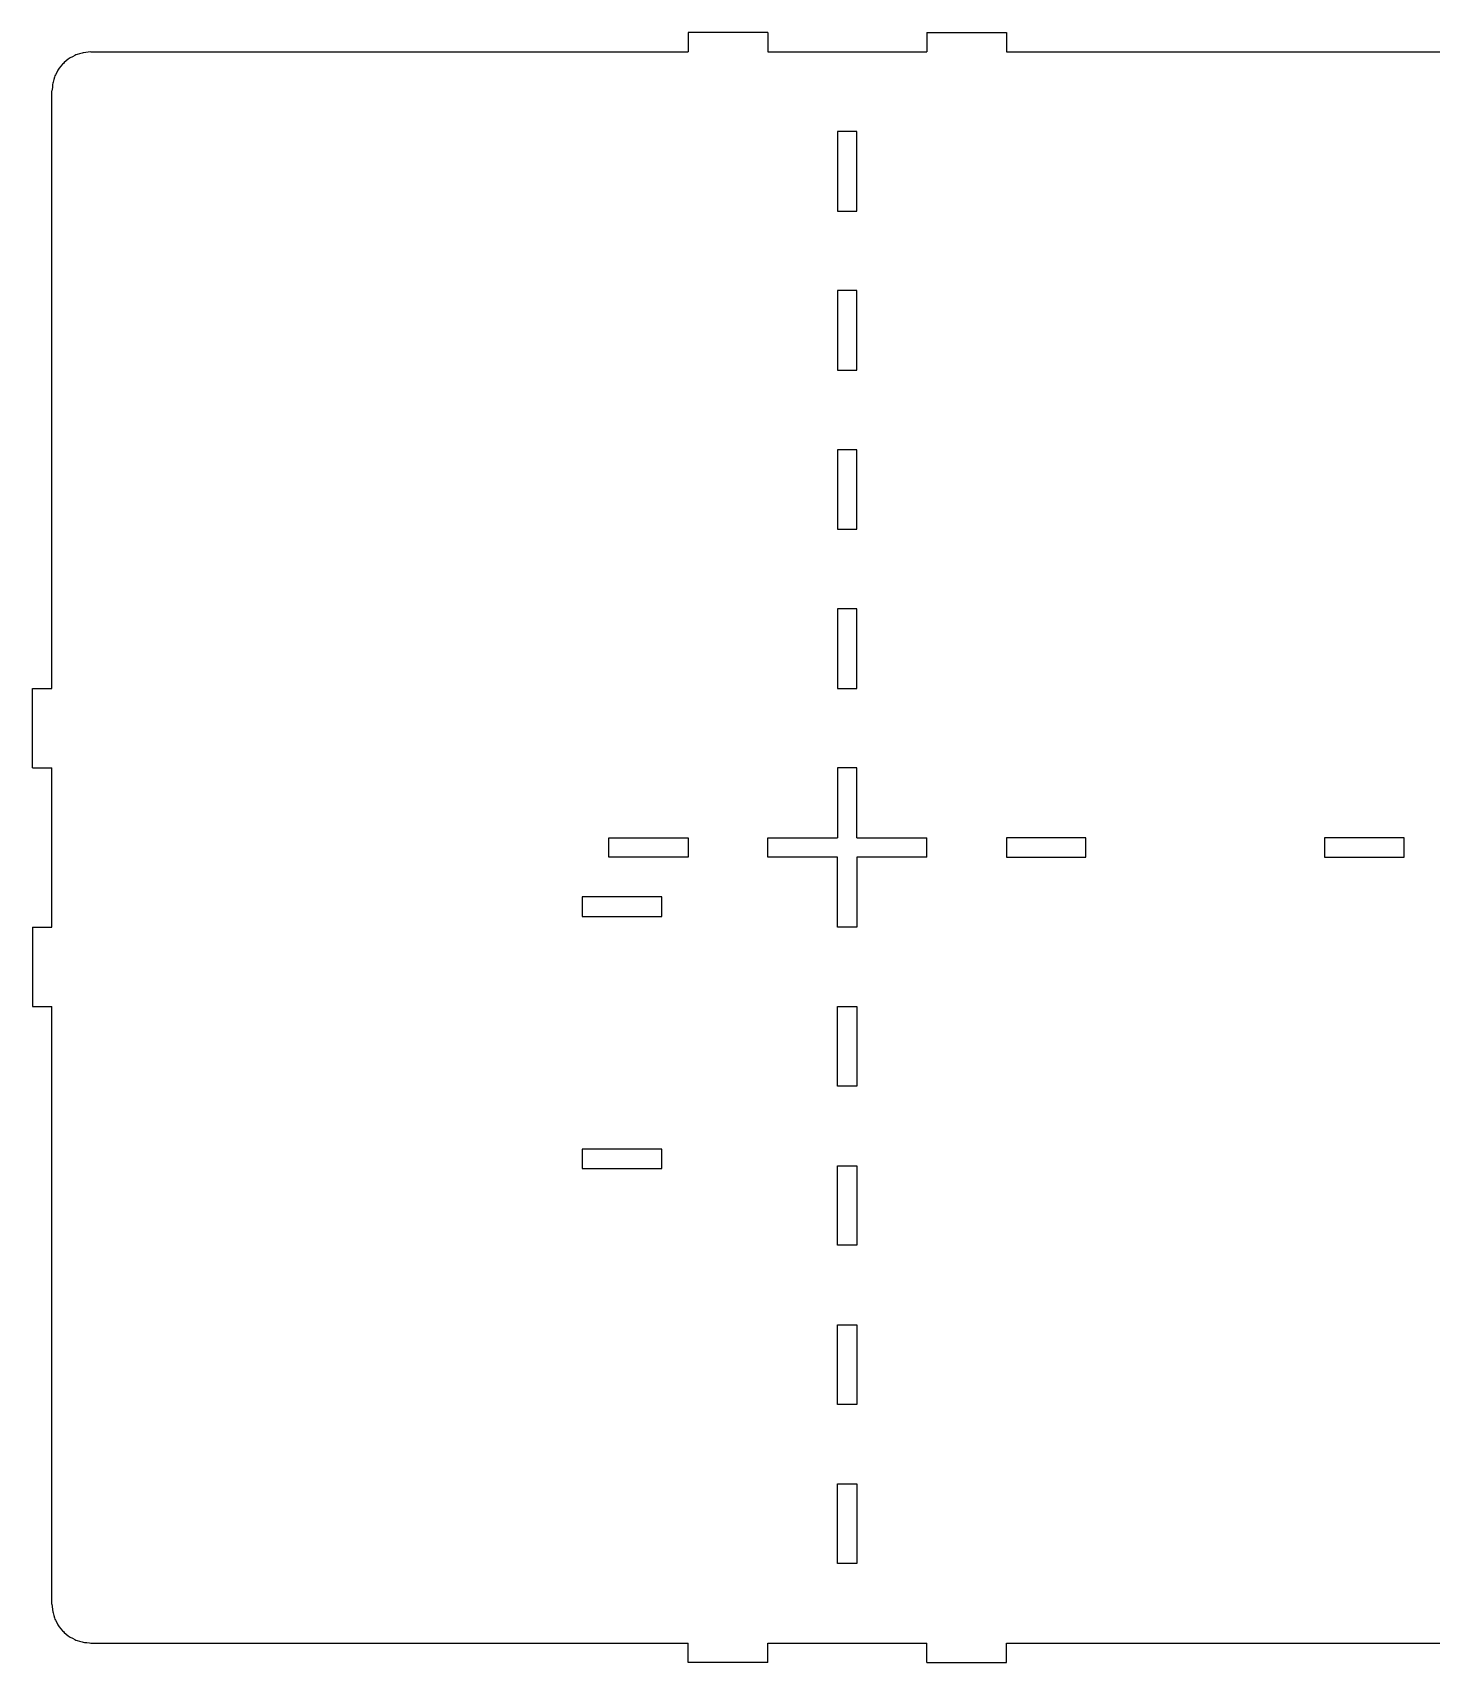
# Model space of a CAD drawing. Header units: centimetres. Extents: x -35.6 to 35, y -21 to 21.
# Drawn here: x -35.62 to 0.43, y -20.98 to 21.02 of the extents above; entities that cross this region are included whole.
import ezdxf

# ---------------------------------------------------------------- set-up
doc = ezdxf.new("R2010")
doc.units = ezdxf.units.CM
doc.header["$MEASUREMENT"] = 0
doc.layers.add('Capa 1', color=7, linetype='Continuous')

msp = doc.modelspace()

# ---------------------------------------------------------------- linework, layer by layer
at = {"layer": 'Capa 1', "color": 1, "lineweight": 25}
for points in [[(-18.72285, 21.02169), (-18.72285, 21.02169), (-18.72285, 20.5217), (-18.72285, 20.5217)], [(-16.67286, 21.02169), (-16.67286, 21.02169), (-18.72285, 21.02169), (-18.72285, 21.02169)], [(-16.67286, 21.02169), (-16.67286, 21.02169), (-16.67286, 20.5217), (-16.67286, 20.5217)], [(-12.57284, 21.02169), (-12.57284, 21.02169), (-12.57284, 20.5217), (-12.57284, 20.5217)], [(-12.57284, 21.02169), (-12.57284, 21.02169), (-10.52285, 21.02169), (-10.52285, 21.02169)], [(-10.52285, 21.02169), (-10.52285, 21.02169), (-10.52285, 20.5217), (-10.52285, 20.5217)], [(-34.12283, 20.5217), (-34.12283, 20.5217), (-18.72285, 20.5217), (-18.72285, 20.5217)], [(-16.67286, 20.5217), (-16.67286, 20.5217), (-12.57284, 20.5217), (-12.57284, 20.5217)], [(-10.52285, 20.5217), (-10.52285, 20.5217), (4.87717, 20.5217), (4.87717, 20.5217)], [(-35.12285, 4.1217), (-35.12285, 4.1217), (-35.12285, 19.52172), (-35.12285, 19.52172)], [(-14.87284, 18.47171), (-14.87284, 18.47171), (-14.87284, 16.42172), (-14.87284, 16.42172)], [(-14.37285, 18.47171), (-14.37285, 18.47171), (-14.87284, 18.47171), (-14.87284, 18.47171)], [(-14.37285, 16.42172), (-14.37285, 16.42172), (-14.37285, 18.47171), (-14.37285, 18.47171)], [(-14.87284, 16.42172), (-14.87284, 16.42172), (-14.37285, 16.42172), (-14.37285, 16.42172)], [(-14.87284, 14.37169), (-14.87284, 14.37169), (-14.87284, 12.3217), (-14.87284, 12.3217)], [(-14.37285, 14.37169), (-14.37285, 14.37169), (-14.87284, 14.37169), (-14.87284, 14.37169)], [(-14.37285, 12.3217), (-14.37285, 12.3217), (-14.37285, 14.37169), (-14.37285, 14.37169)], [(-14.87284, 12.3217), (-14.87284, 12.3217), (-14.37285, 12.3217), (-14.37285, 12.3217)], [(-14.87284, 10.27171), (-14.87284, 10.27171), (-14.87284, 8.22172), (-14.87284, 8.22172)], [(-14.37285, 10.27171), (-14.37285, 10.27171), (-14.87284, 10.27171), (-14.87284, 10.27171)], [(-14.37285, 8.22172), (-14.37285, 8.22172), (-14.37285, 10.27171), (-14.37285, 10.27171)], [(-14.87284, 8.22172), (-14.87284, 8.22172), (-14.37285, 8.22172), (-14.37285, 8.22172)], [(-14.87284, 6.17169), (-14.87284, 6.17169), (-14.87284, 4.1217), (-14.87284, 4.1217)], [(-14.37285, 6.17169), (-14.37285, 6.17169), (-14.87284, 6.17169), (-14.87284, 6.17169)], [(-14.37285, 4.1217), (-14.37285, 4.1217), (-14.37285, 6.17169), (-14.37285, 6.17169)], [(-35.62284, 2.07171), (-35.62284, 2.07171), (-35.62284, 4.1217), (-35.62284, 4.1217)], [(-35.62284, 4.1217), (-35.62284, 4.1217), (-35.12285, 4.1217), (-35.12285, 4.1217)], [(-14.87284, 4.1217), (-14.87284, 4.1217), (-14.37285, 4.1217), (-14.37285, 4.1217)], [(-35.62284, 2.07171), (-35.62284, 2.07171), (-35.12285, 2.07171), (-35.12285, 2.07171)], [(-35.12285, -2.02831), (-35.12285, -2.02831), (-35.12285, 2.07171), (-35.12285, 2.07171)], [(-14.87284, 2.07171), (-14.87284, 2.07171), (-14.87284, 0.27169), (-14.87284, 0.27169)], [(-14.37285, 2.07171), (-14.37285, 2.07171), (-14.87284, 2.07171), (-14.87284, 2.07171)], [(-14.37285, 0.27169), (-14.37285, 0.27169), (-14.37285, 2.07171), (-14.37285, 2.07171)], [(-20.77284, 0.27169), (-20.77284, 0.27169), (-18.72285, 0.27169), (-18.72285, 0.27169)], [(-20.77284, -0.2283), (-20.77284, -0.2283), (-20.77284, 0.27169), (-20.77284, 0.27169)], [(-18.72285, 0.27169), (-18.72285, 0.27169), (-18.72285, -0.2283), (-18.72285, -0.2283)], [(-16.67286, 0.27169), (-16.67286, 0.27169), (-14.87284, 0.27169), (-14.87284, 0.27169)], [(-16.67286, -0.2283), (-16.67286, -0.2283), (-16.67286, 0.27169), (-16.67286, 0.27169)], [(-14.37285, 0.27169), (-14.37285, 0.27169), (-12.57284, 0.27169), (-12.57284, 0.27169)], [(-12.57284, -0.2283), (-12.57284, -0.2283), (-12.57284, 0.27169), (-12.57284, 0.27169)], [(-8.47285, 0.27169), (-8.47285, 0.27169), (-10.52285, 0.27169), (-10.52285, 0.27169)], [(-10.52285, 0.27169), (-10.52285, 0.27169), (-10.52285, -0.2283), (-10.52285, -0.2283)], [(-8.47285, -0.2283), (-8.47285, -0.2283), (-8.47285, 0.27169), (-8.47285, 0.27169)], [(-0.27285, 0.27169), (-0.27285, 0.27169), (-2.32284, 0.27169), (-2.32284, 0.27169)], [(-2.32284, 0.27169), (-2.32284, 0.27169), (-2.32284, -0.2283), (-2.32284, -0.2283)], [(-0.27285, -0.2283), (-0.27285, -0.2283), (-0.27285, 0.27169), (-0.27285, 0.27169)], [(-18.72285, -0.2283), (-18.72285, -0.2283), (-20.77284, -0.2283), (-20.77284, -0.2283)], [(-14.87284, -0.2283), (-14.87284, -0.2283), (-16.67286, -0.2283), (-16.67286, -0.2283)], [(-14.87284, -2.02831), (-14.87284, -2.02831), (-14.87284, -0.2283), (-14.87284, -0.2283)], [(-14.37285, -0.2283), (-14.37285, -0.2283), (-14.37285, -2.02831), (-14.37285, -2.02831)], [(-12.57284, -0.2283), (-12.57284, -0.2283), (-14.37285, -0.2283), (-14.37285, -0.2283)], [(-10.52285, -0.2283), (-10.52285, -0.2283), (-8.47285, -0.2283), (-8.47285, -0.2283)], [(-2.32284, -0.2283), (-2.32284, -0.2283), (-0.27285, -0.2283), (-0.27285, -0.2283)], [(-19.40618, -1.2533), (-19.40618, -1.2533), (-21.45617, -1.2533), (-21.45617, -1.2533)], [(-21.45617, -1.2533), (-21.45617, -1.2533), (-21.45617, -1.75329), (-21.45617, -1.75329)], [(-19.40618, -1.75329), (-19.40618, -1.75329), (-19.40618, -1.2533), (-19.40618, -1.2533)], [(-35.62284, -2.02831), (-35.62284, -2.02831), (-35.62284, -4.07831), (-35.62284, -4.07831)], [(-35.62284, -2.02831), (-35.62284, -2.02831), (-35.12285, -2.02831), (-35.12285, -2.02831)], [(-21.45617, -1.75329), (-21.45617, -1.75329), (-19.40618, -1.75329), (-19.40618, -1.75329)], [(-14.37285, -2.02831), (-14.37285, -2.02831), (-14.87284, -2.02831), (-14.87284, -2.02831)], [(-35.62284, -4.07831), (-35.62284, -4.07831), (-35.12285, -4.07831), (-35.12285, -4.07831)], [(-35.12285, -19.47829), (-35.12285, -19.47829), (-35.12285, -4.07831), (-35.12285, -4.07831)], [(-14.87284, -4.07831), (-14.87284, -4.07831), (-14.37285, -4.07831), (-14.37285, -4.07831)], [(-14.87284, -6.1283), (-14.87284, -6.1283), (-14.87284, -4.07831), (-14.87284, -4.07831)], [(-14.37285, -4.07831), (-14.37285, -4.07831), (-14.37285, -6.1283), (-14.37285, -6.1283)], [(-14.37285, -6.1283), (-14.37285, -6.1283), (-14.87284, -6.1283), (-14.87284, -6.1283)], [(-19.40618, -7.7533), (-19.40618, -7.7533), (-21.45617, -7.7533), (-21.45617, -7.7533)], [(-21.45617, -7.7533), (-21.45617, -7.7533), (-21.45617, -8.25329), (-21.45617, -8.25329)], [(-19.40618, -8.25329), (-19.40618, -8.25329), (-19.40618, -7.7533), (-19.40618, -7.7533)], [(-21.45617, -8.25329), (-21.45617, -8.25329), (-19.40618, -8.25329), (-19.40618, -8.25329)], [(-14.87284, -8.17829), (-14.87284, -8.17829), (-14.37285, -8.17829), (-14.37285, -8.17829)], [(-14.87284, -10.22828), (-14.87284, -10.22828), (-14.87284, -8.17829), (-14.87284, -8.17829)], [(-14.37285, -8.17829), (-14.37285, -8.17829), (-14.37285, -10.22828), (-14.37285, -10.22828)], [(-14.37285, -10.22828), (-14.37285, -10.22828), (-14.87284, -10.22828), (-14.87284, -10.22828)], [(-14.87284, -12.27831), (-14.87284, -12.27831), (-14.37285, -12.27831), (-14.37285, -12.27831)], [(-14.87284, -14.3283), (-14.87284, -14.3283), (-14.87284, -12.27831), (-14.87284, -12.27831)], [(-14.37285, -12.27831), (-14.37285, -12.27831), (-14.37285, -14.3283), (-14.37285, -14.3283)], [(-14.37285, -14.3283), (-14.37285, -14.3283), (-14.87284, -14.3283), (-14.87284, -14.3283)], [(-14.87284, -16.37829), (-14.87284, -16.37829), (-14.37285, -16.37829), (-14.37285, -16.37829)], [(-14.87284, -18.42828), (-14.87284, -18.42828), (-14.87284, -16.37829), (-14.87284, -16.37829)], [(-14.37285, -16.37829), (-14.37285, -16.37829), (-14.37285, -18.42828), (-14.37285, -18.42828)], [(-14.37285, -18.42828), (-14.37285, -18.42828), (-14.87284, -18.42828), (-14.87284, -18.42828)], [(-34.12283, -20.47831), (-34.12283, -20.47831), (-18.72285, -20.47831), (-18.72285, -20.47831)], [(-18.72285, -20.9783), (-18.72285, -20.9783), (-18.72285, -20.47831), (-18.72285, -20.47831)], [(-16.67286, -20.9783), (-16.67286, -20.9783), (-16.67286, -20.47831), (-16.67286, -20.47831)], [(-16.67286, -20.47831), (-16.67286, -20.47831), (-12.57284, -20.47831), (-12.57284, -20.47831)], [(-12.57284, -20.9783), (-12.57284, -20.9783), (-12.57284, -20.47831), (-12.57284, -20.47831)], [(-10.52285, -20.47831), (-10.52285, -20.47831), (4.87717, -20.47831), (4.87717, -20.47831)], [(-10.52285, -20.9783), (-10.52285, -20.9783), (-10.52285, -20.47831), (-10.52285, -20.47831)], [(-16.67286, -20.9783), (-16.67286, -20.9783), (-18.72285, -20.9783), (-18.72285, -20.9783)], [(-12.57284, -20.9783), (-12.57284, -20.9783), (-10.52285, -20.9783), (-10.52285, -20.9783)]]:
    msp.add_open_spline(points, degree=3, dxfattribs=at)
for points in [[(-34.12283, 20.5217), (-34.12283, 20.5217), (-34.31792, 20.50247), (-34.31792, 20.50247), (-34.31792, 20.50247), (-34.31792, 20.50247), (-34.50553, 20.44557), (-34.50553, 20.44557), (-34.50553, 20.44557), (-34.50553, 20.44557), (-34.67842, 20.35318), (-34.67842, 20.35318), (-34.67842, 20.35318), (-34.67842, 20.35318), (-34.82994, 20.22882), (-34.82994, 20.22882), (-34.82994, 20.22882), (-34.82994, 20.22882), (-34.9543, 20.07727), (-34.9543, 20.07727), (-34.9543, 20.07727), (-34.9543, 20.07727), (-35.04672, 19.90437), (-35.04672, 19.90437), (-35.04672, 19.90437), (-35.04672, 19.90437), (-35.10363, 19.7168), (-35.10363, 19.7168), (-35.10363, 19.7168), (-35.10363, 19.7168), (-35.12285, 19.52172), (-35.12285, 19.52172)], [(-35.12285, -19.47829), (-35.12285, -19.47829), (-35.10363, -19.67338), (-35.10363, -19.67338), (-35.10363, -19.67338), (-35.10363, -19.67338), (-35.04672, -19.86098), (-35.04672, -19.86098), (-35.04672, -19.86098), (-35.04672, -19.86098), (-34.9543, -20.03388), (-34.9543, -20.03388), (-34.9543, -20.03388), (-34.9543, -20.03388), (-34.82994, -20.1854), (-34.82994, -20.1854), (-34.82994, -20.1854), (-34.82994, -20.1854), (-34.67842, -20.30975), (-34.67842, -20.30975), (-34.67842, -20.30975), (-34.67842, -20.30975), (-34.50553, -20.40218), (-34.50553, -20.40218), (-34.50553, -20.40218), (-34.50553, -20.40218), (-34.31792, -20.45908), (-34.31792, -20.45908), (-34.31792, -20.45908), (-34.31792, -20.45908), (-34.12283, -20.47831), (-34.12283, -20.47831)]]:
    msp.add_open_spline(points, degree=3, knots=[0, 0, 0, 0, 0.11111111, 0.11111111, 0.11111111, 0.11111112, 0.22222222, 0.22222222, 0.22222222, 0.22222223, 0.33333333, 0.33333333, 0.33333333, 0.33333334, 0.44444444, 0.44444444, 0.44444444, 0.44444445, 0.55555556, 0.55555556, 0.55555556, 0.55555557, 0.66666667, 0.66666667, 0.66666667, 0.66666668, 0.77777778, 0.77777778, 0.77777778, 0.77777779, 1, 1, 1, 1], dxfattribs=at)

doc.saveas('drawing.dxf')
